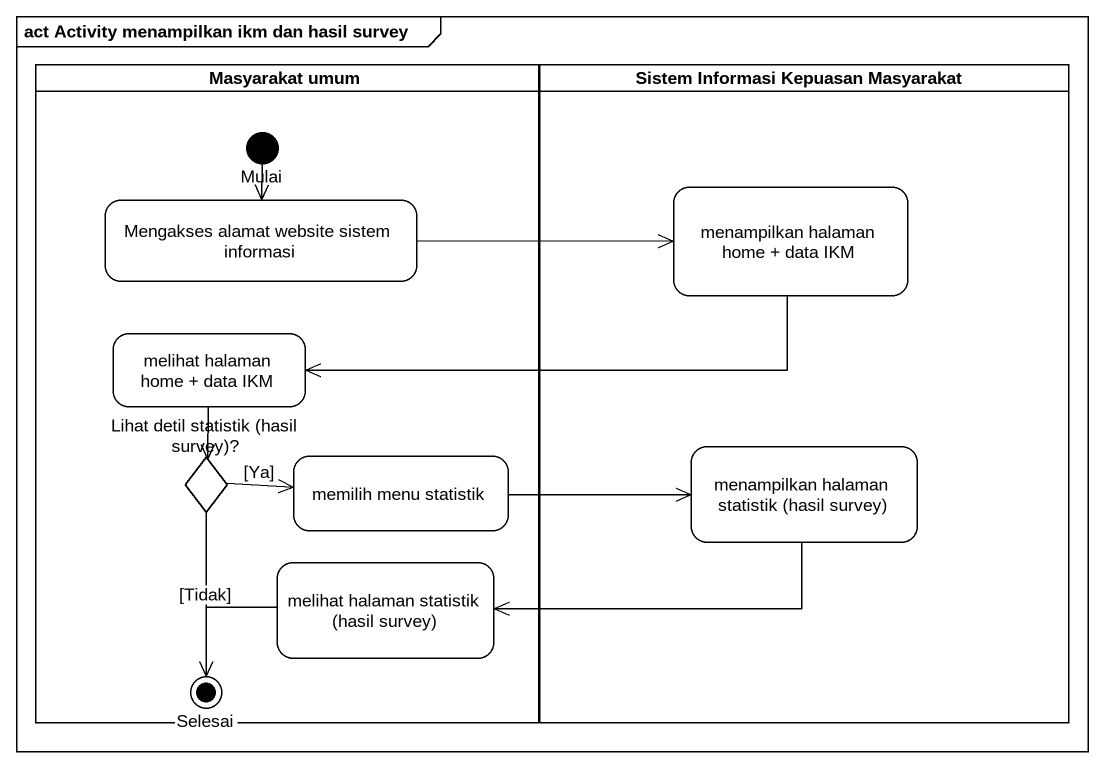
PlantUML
@startuml
mainframe act Activity menampilkan ikm dan hasil survey
hide empty description
state "Masyarakat umum" as Masyarakat_umum <<partition>> {
  state Mulai <<start>> #FFFFFF
  state "Mengakses alamat website sistem informasi" as Mengakses_alamat_website #FFFFFF
  state "melihat halaman home + data IKM" as melihat_halaman_home_data #FFFFFF
  state "Lihat detil statistik (hasil survey)?" as Lihat_detil_statistik_hasil <<choice>> #FFFFFF
  state "memilih menu statistik" as memilih_menu_statistik #FFFFFF
  state "melihat halaman statistik (hasil survey)" as melihat_halaman_statistik #FFFFFF
  state Selesai <<end>> #FFFFFF
}
state "Sistem Informasi Kepuasan Masyarakat" as Sistem_Informasi_Kepuasan <<partition>> {
  state "menampilkan halaman home + data IKM" as menampilkan_halaman_home #FFFFFF
  state "menampilkan halaman statistik (hasil survey)" as menampilkan_halaman #FFFFFF
}
Mulai --> Mengakses_alamat_website
menampilkan_halaman_home -left-> melihat_halaman_home_data
Mengakses_alamat_website -right-> menampilkan_halaman_home
melihat_halaman_home_data --> Lihat_detil_statistik_hasil
Lihat_detil_statistik_hasil -right-> memilih_menu_statistik : [Ya]
Lihat_detil_statistik_hasil --> Selesai : [Tidak]
memilih_menu_statistik -right-> menampilkan_halaman
menampilkan_halaman -left-> melihat_halaman_statistik
melihat_halaman_statistik -left-> Selesai
@enduml
